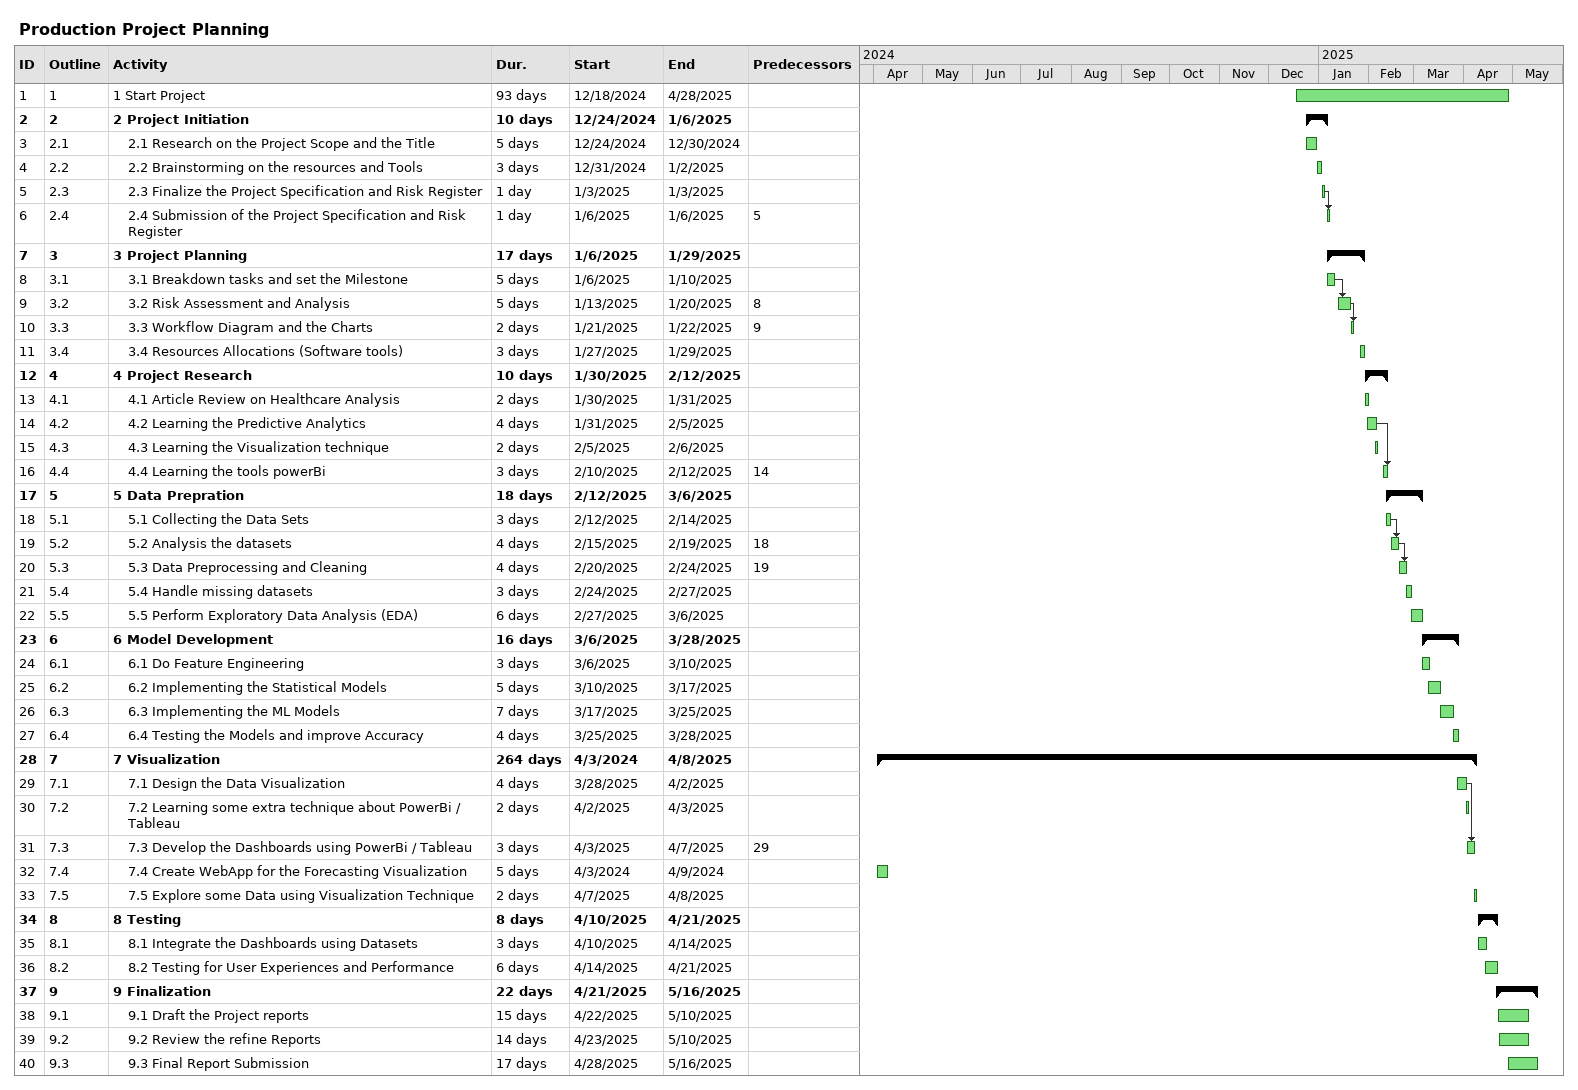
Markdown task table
Production Project Planning

| ID | WBS | Task | Duration | Start | Finish | Predecessors |
|---|---|---|---|---|---|---|
| 1 | 1 | 1 Start Project | 93d | 2024-12-18 | 2025-04-28 |  |
| 2 | 2 | **2 Project Initiation** | 10d | 2024-12-24 | 2025-01-06 |  |
| 3 | 2.1 | 2.1 Research on the Project Scope and the Title | 5d | 2024-12-24 | 2024-12-30 |  |
| 4 | 2.2 | 2.2 Brainstorming on the resources and Tools | 3d | 2024-12-31 | 2025-01-02 |  |
| 5 | 2.3 | 2.3 Finalize the Project Specification and Risk Register | 1d | 2025-01-03 | 2025-01-03 |  |
| 6 | 2.4 | 2.4 Submission of the Project Specification and Risk Register | 1d | 2025-01-06 | 2025-01-06 | 5 |
| 7 | 3 | **3 Project Planning** | 17d | 2025-01-06 | 2025-01-29 |  |
| 8 | 3.1 | 3.1 Breakdown tasks and set the Milestone | 5d | 2025-01-06 | 2025-01-10 |  |
| 9 | 3.2 | 3.2 Risk Assessment and Analysis | 5d | 2025-01-13 | 2025-01-20 | 8 |
| 10 | 3.3 | 3.3 Workflow Diagram and the Charts | 2d | 2025-01-21 | 2025-01-22 | 9 |
| 11 | 3.4 | 3.4 Resources Allocations (Software tools) | 3d | 2025-01-27 | 2025-01-29 |  |
| 12 | 4 | **4 Project Research** | 10d | 2025-01-30 | 2025-02-12 |  |
| 13 | 4.1 | 4.1 Article Review on Healthcare Analysis | 2d | 2025-01-30 | 2025-01-31 |  |
| 14 | 4.2 | 4.2 Learning the Predictive Analytics | 4d | 2025-01-31 | 2025-02-05 |  |
| 15 | 4.3 | 4.3 Learning the Visualization technique | 2d | 2025-02-05 | 2025-02-06 |  |
| 16 | 4.4 | 4.4 Learning the tools powerBi | 3d | 2025-02-10 | 2025-02-12 | 14 |
| 17 | 5 | **5 Data Prepration** | 18d | 2025-02-12 | 2025-03-06 |  |
| 18 | 5.1 | 5.1 Collecting the Data Sets | 3d | 2025-02-12 | 2025-02-14 |  |
| 19 | 5.2 | 5.2 Analysis the datasets | 4d | 2025-02-15 | 2025-02-19 | 18 |
| 20 | 5.3 | 5.3 Data Preprocessing and Cleaning | 4d | 2025-02-20 | 2025-02-24 | 19 |
| 21 | 5.4 | 5.4 Handle missing datasets | 3d | 2025-02-24 | 2025-02-27 |  |
| 22 | 5.5 | 5.5 Perform Exploratory Data Analysis (EDA) | 6d | 2025-02-27 | 2025-03-06 |  |
| 23 | 6 | **6 Model Development** | 16d | 2025-03-06 | 2025-03-28 |  |
| 24 | 6.1 | 6.1 Do Feature Engineering | 3d | 2025-03-06 | 2025-03-10 |  |
| 25 | 6.2 | 6.2 Implementing the Statistical Models | 5d | 2025-03-10 | 2025-03-17 |  |
| 26 | 6.3 | 6.3 Implementing the ML Models | 7d | 2025-03-17 | 2025-03-25 |  |
| 27 | 6.4 | 6.4 Testing the Models and improve Accuracy | 4d | 2025-03-25 | 2025-03-28 |  |
| 28 | 7 | **7 Visualization** | 264d | 2024-04-03 | 2025-04-08 |  |
| 29 | 7.1 | 7.1 Design the Data Visualization | 4d | 2025-03-28 | 2025-04-02 |  |
| 30 | 7.2 | 7.2 Learning some extra technique about PowerBi / Tableau | 2d | 2025-04-02 | 2025-04-03 |  |
| 31 | 7.3 | 7.3 Develop the Dashboards using PowerBi / Tableau | 3d | 2025-04-03 | 2025-04-07 | 29 |
| 32 | 7.4 | 7.4 Create WebApp for the Forecasting Visualization | 5d | 2024-04-03 | 2024-04-09 |  |
| 33 | 7.5 | 7.5 Explore some Data using Visualization Technique | 2d | 2025-04-07 | 2025-04-08 |  |
| 34 | 8 | **8 Testing** | 8d | 2025-04-10 | 2025-04-21 |  |
| 35 | 8.1 | 8.1 Integrate the Dashboards using Datasets | 3d | 2025-04-10 | 2025-04-14 |  |
| 36 | 8.2 | 8.2 Testing for User Experiences and Performance | 6d | 2025-04-14 | 2025-04-21 |  |
| 37 | 9 | **9 Finalization** | 22d | 2025-04-21 | 2025-05-16 |  |
| 38 | 9.1 | 9.1 Draft the Project reports | 15d | 2025-04-22 | 2025-05-10 |  |
| 39 | 9.2 | 9.2 Review the refine Reports | 14d | 2025-04-23 | 2025-05-10 |  |
| 40 | 9.3 | 9.3 Final Report Submission | 17d | 2025-04-28 | 2025-05-16 |  |
